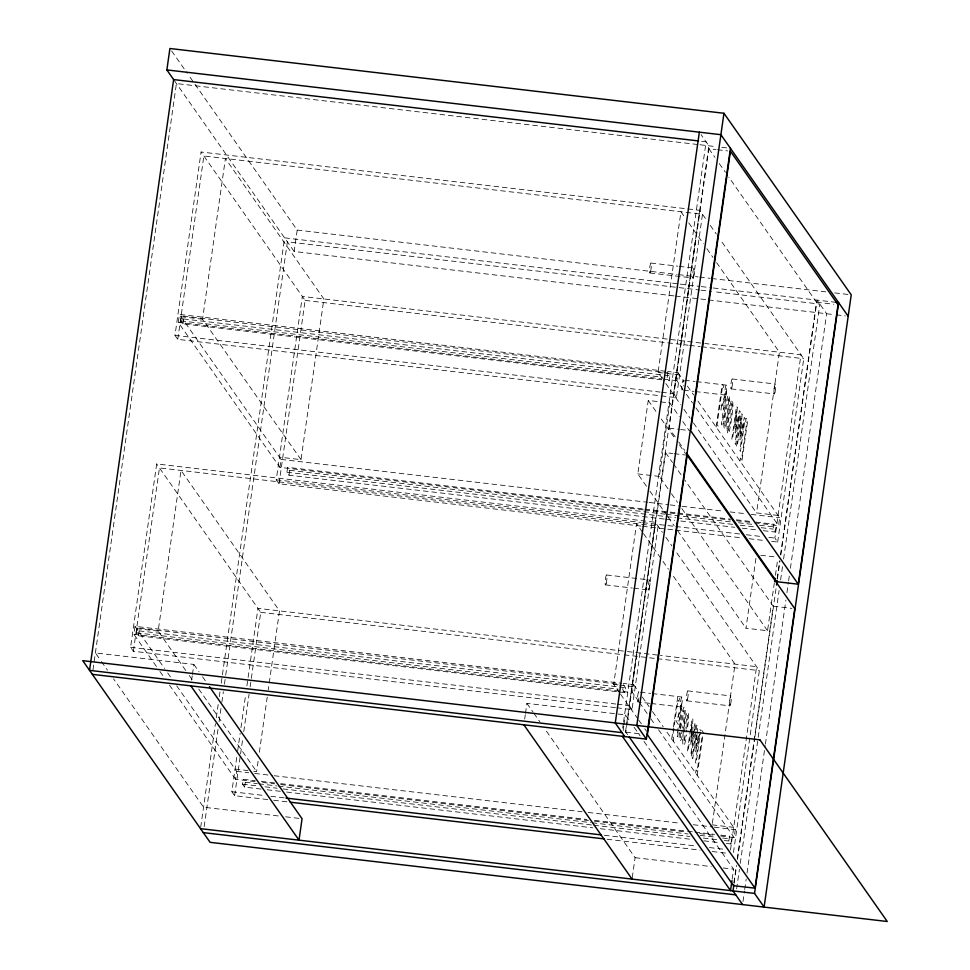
<?xml version="1.0" encoding="UTF-8"?>
<svg xmlns="http://www.w3.org/2000/svg" width="970" height="970" viewBox="0 0 970 970"><rect width="100%" height="100%" fill="white"/><g stroke="black" fill="none" stroke-linecap="round" stroke-linejoin="round"><path stroke-width="0.73" stroke-dasharray="4.85 3.64" d="M680.176 732.859L680.613 737.455L682.213 730.907M679.521 732.617C678.006 741.589 681.352 744.427 682.528 733.49M691.865 733.575L691.44 739.249L693.283 730.907M691.962 732.156L692.907 719.4L692.083 718.224L687.427 750.986L687.985 751.786L690.519 733.963M697.066 734.739L696.23 746.088L699.309 732.18M697.175 733.32L697.697 726.239L696.884 725.063L696.036 731.016M691.44 731.016L690.81 744.96L694.714 727.427L694.29 730.398M691.561 729.525L691.998 723.559L690.737 732.471M696.46 734.872L695.599 751.786L699.503 734.266L695.49 762.493L696.096 763.354L700.546 732.083M679.97 728.337C683.741 694.18 687.645 705.748 683.098 730.046M683.656 730.798C681.449 740.922 683.341 756.467 686.493 734.896M687.645 726.772C690.531 707.603 686.19 706.778 684.202 726.724M686.687 728.458L687.839 718.079L687.306 715.242L684.032 733.393L684.008 742.293L686.481 729.925M680.637 728.543L683.911 710.392L684.347 714.866L682.65 727.997M92.975 669.846L176.419 83.553L698.376 144.578M615.489 707.627L133.375 651.27L130.586 647.293L156.679 463.939L655.32 522.236L662.425 532.36M177.765 339.342L203.87 155.988L702.498 214.285L676.393 397.639L177.765 339.342L174.988 335.365L201.081 152.011L699.71 210.308L706.815 220.445M156.461 666.523L133.872 634.307L135.012 626.341L621.624 683.232M643.389 509.868L279.93 467.37L178.274 322.379L179.401 314.425L666.014 371.316M133.375 651.27L159.468 467.904L658.096 526.201L632.003 709.567L616.981 707.809M624.801 692.628L622.74 689.67L623.431 684.771L625.504 687.73L624.801 692.628L138.492 635.774L136.418 632.816L137.109 627.917L618.933 684.25M661.698 379.828L182.881 323.847L180.808 320.888L181.511 315.99L667.821 372.856L669.894 375.802L669.203 380.701L663.189 379.997M138.492 635.774L139.183 630.876L137.109 627.917M182.881 323.847L183.572 318.948L181.511 315.99M185.791 670.561L158.146 631.13L181.014 470.426L279.493 610.882L268.266 689.743M301.015 459.659L202.536 319.215L225.416 158.498L323.883 298.954L301.015 459.659L279.469 457.149M191.636 680.14L192.254 675.86M192.448 674.429L193.879 664.426L95.387 652.919L100.577 660.327M200.717 827.216L215.461 723.693M216.31 717.691L218.226 704.196M219.293 696.702L220.154 690.701M221.221 683.207L284.598 237.856L678.697 283.931M204.161 826.622L218.238 727.658M219.099 721.668L221.014 708.173M221.875 702.171L223.367 691.671M224.434 684.177L225.501 676.684M225.707 675.181L287.387 241.833L699.54 290.018M674.017 295.898L294.152 251.485L297.196 230.06L188.095 74.435M267.671 799.559L234.631 795.691L231.854 791.726L236.935 755.945M237.614 751.216L240.16 733.356M240.972 727.621L245.665 694.665M246.913 685.887L257.947 608.36L625.905 651.379M640.988 526.092L279.033 483.775L276.244 479.798L302.337 296.444L703.347 343.319M255.061 781.577L235.528 779.298L236.668 771.344L176.71 685.826M279.93 467.37L281.058 459.416L179.401 314.425M234.631 795.691L240.366 755.448M240.572 753.957L242.694 739.043M243.761 731.598L249.06 694.326M250.127 686.869L260.736 612.337L156.679 463.939M279.033 483.775L305.126 300.409L201.081 152.011M261.112 789.059L244.598 787.119L242.536 784.172L243.227 779.274L255.243 780.68M664.244 519.071L288.999 475.203L286.926 472.244L287.629 467.346L643.352 508.935M244.598 787.119L245.301 782.232L243.227 779.274M288.999 475.203L289.69 470.304L287.629 467.346M253.74 771.259L256.613 771.587L258.311 759.68M259.366 752.247L267.211 697.188M524.673 719.085L525.279 714.793M525.485 713.362L526.916 703.371L625.407 714.878L630.597 722.286M646.456 486.249L637.799 473.906L648.251 400.44L669.797 402.962L679.315 416.53M619.733 693.016L613.683 684.396L636.55 523.691L642.601 532.312M662.401 378.627L658.072 372.468L680.952 211.763L685.269 217.923M667.821 372.856L667.13 377.754L669.203 380.701M622.667 728.13L623.31 723.632M623.528 722.129L706.111 141.838L700.097 141.135M623.164 730.592L623.783 726.312M623.989 724.881L625.407 714.878M668.003 488.771L659.345 476.428L669.797 402.962M632.003 709.567L629.215 705.59L655.32 522.236M676.393 397.639L673.616 393.662L699.71 210.308M625.456 732.095L708.9 145.803L701.08 134.66M627.566 734.629L625.832 732.156L665.614 452.675L672.792 453.511M675.168 436.852L669.094 428.182L708.876 148.713L716.054 149.55M638.587 701.274L632.501 692.604L633.64 684.638L623.128 683.413M682.977 389.346L676.902 380.676L678.03 372.71L667.518 371.486M632.246 877.668L635.095 857.674L545.091 729.294M671.725 738.97L673.204 728.628M673.41 727.148L677.824 696.12L679.412 698.376L678.964 701.516L677.909 700.025L672.707 736.582L673.75 738.085L673.313 741.226M716.127 427.042L722.226 384.193L723.802 386.448L723.353 389.588L722.31 388.097L717.097 424.654L718.152 426.157L717.703 429.298M678.139 732.653L677.533 736.885L676.951 736.048L678.551 724.784L676.563 721.935L681.643 703.323L682.201 704.123L679.643 722.092L680.176 722.868L678.333 731.247M694.084 731.889L690.701 755.654L691.295 756.515L694.908 731.198M695.114 729.707L695.963 723.753L695.126 722.565L693.586 729.513M695.817 732.508L692.216 757.825L692.774 758.625L696.157 734.86M695.623 773.054L696.072 769.913L697.115 771.405L702.316 734.836M740.013 461.126L740.462 457.986L741.516 459.477L746.718 422.92L745.663 421.416L746.112 418.276L747.7 420.531L741.601 463.381M697.2 775.309L703.298 732.447L701.722 730.204M712.368 823.36L735.03 664.135L671.967 574.204M778.098 515.446L756.552 512.924L779.419 352.219L716.369 262.276M774.363 582.752L767.525 630.73L745.978 628.208L756.442 554.743M726.421 843.451L730.919 843.985L728.846 841.026L729.549 836.128L720.54 835.073M763.305 530.651L775.309 532.057L773.248 529.099L773.939 524.2L752.926 521.751M730.919 843.985L731.622 839.086L729.549 836.128M775.309 532.057L776.012 527.159L773.939 524.2M730.483 850.023L756.576 666.657L660.449 655.417M771.647 541.369L777.661 542.072L774.872 538.095L800.965 354.729L704.851 343.501M720.649 836.019L734.157 837.595L735.296 829.641L666.329 731.271M754.527 522.866L778.558 525.667L779.686 517.713L696.896 399.628M733.478 852.497L759.364 670.634L675.375 550.851M777.661 542.072L803.754 358.706L720.637 240.148M732.168 879.184L733.587 869.193L643.583 740.801M775.43 575.258L777.77 558.768M733.89 882.676L736.23 866.234M737.285 858.765L773.236 606.189L684.711 479.907M777.152 578.714L779.698 560.781M780.547 554.804L816.497 302.228L728.834 177.183M734.072 883.403L736.63 865.41M737.491 859.42L754.769 737.964M754.987 736.46L776.327 586.51M777.394 579.017L779.953 561.024M780.802 555.022L817.092 300.118L826.634 313.734L790.356 568.65M736.642 888.884L739.419 869.387M740.268 863.385L779.116 590.487M780.607 579.987L782.741 565.001M783.59 558.999L819.868 304.083L713.071 291.606M742.984 901.53L744.475 891.03M744.693 889.538L746.185 879.038M747.033 873.036L765.172 745.59M765.391 744.087L785.882 600.139M786.949 592.646L788.44 582.145M788.646 580.642L789.289 576.144M699.879 144.748L716.078 146.652M721.826 147.319L730.446 148.325M717.485 149.719L727.548 150.896M650.943 263.028L677.69 266.156M679.17 266.338L694.035 268.072M297.196 230.06L677.072 274.474M678.563 274.643L698.085 276.923M699.588 277.105L710.101 278.329M711.604 278.511L825.712 291.849M834.721 292.904L848.229 294.48M649.924 272.97L693.016 278.002M680.2 284.113L699.758 286.392M701.261 286.574L711.786 287.799M713.302 287.981L835.764 302.3M816.497 302.228L833.739 304.24M701.043 290.2L711.568 291.424M675.52 296.068L707.045 299.754M708.549 299.936L834.673 314.68M836.176 314.85L845.306 315.929M305.126 300.409L688.106 345.187M689.609 345.368L700.122 346.593M701.625 346.763L803.754 358.706M732.217 378.967L775.309 383.999M180.99 316.693L202.536 319.215M658.072 372.468L679.618 374.99M183.572 318.948L669.894 375.802M180.808 320.888L662.631 377.221M684.662 380.252L695.053 381.465M696.545 381.634L726.263 385.114M178.274 322.379L661.879 378.918M663.383 379.1L676.902 380.676M731.198 388.897L774.29 393.929M683.644 390.183L694.035 391.395M695.526 391.577L725.245 395.045M174.988 335.365L660.097 392.086M661.601 392.256L673.616 393.662M669.094 428.182L679.145 429.358M680.588 429.528L690.64 430.704M674.223 453.681L685.717 455.027M637.799 473.906L659.345 476.428M281.058 459.416L647.523 502.266M649.027 502.436L668.548 504.715M670.052 504.897L680.564 506.122M682.068 506.304L724.117 511.214M730.119 511.917L745.142 513.676M751.156 514.379L779.686 517.713M644.856 509.117L676.381 512.803M677.885 512.972L730.41 519.12M736.412 519.823L751.423 521.569M644.88 510.038L676.429 513.736M677.933 513.906L730.495 520.053M736.497 520.757L753.023 522.684M289.69 470.304L664.935 514.173M666.438 514.342L730.98 521.896M738.485 522.769L753.496 524.528M759.498 525.231L776.012 527.159M286.926 472.244L675.678 517.701M677.181 517.871L732.714 524.37M740.219 525.243L755.23 527.001M761.232 527.704L773.248 529.099M665.747 519.241L674.744 520.296M680.758 520.999L734.787 527.316M742.293 528.201L757.303 529.947M276.244 479.798L641.206 522.466M642.71 522.636L674.247 526.334M675.75 526.504L740.328 534.058M746.33 534.761L762.856 536.689M768.858 537.392L774.872 538.095M642.492 526.261L674.029 529.947M675.532 530.129L741.613 537.853M749.119 538.726L765.645 540.666M760.747 555.252L776.546 557.095M606.541 574.955L649.633 579.999M605.535 584.886L632.27 588.014M633.762 588.184L648.615 589.93M773.236 606.189L791.908 608.372M627.408 651.561L658.945 655.247M260.736 612.337L622.691 654.653M624.195 654.835L655.732 658.521M657.236 658.691L759.364 670.634M687.827 690.882L730.919 695.927M136.6 628.621L158.146 631.13M613.683 684.396L617.987 684.893M619.43 685.062L635.229 686.918M139.183 630.876L617.999 686.845M619.503 687.027L625.504 687.73M136.418 632.816L618.229 689.149M640.261 692.18L650.664 693.392M652.155 693.562L681.874 697.042M133.872 634.307L632.501 692.604M686.808 700.813L729.901 705.857M649.645 703.323L637.763 701.928A5.02 0.752 -83.3 0 1 637.545 696.702A5.02 0.752 -83.3 0 1 638.963 692.071M651.137 703.492L680.855 706.972M130.586 647.293L615.707 704.014M617.199 704.184L629.215 705.59M625.832 732.156L640.2 733.829M235.067 769.064L248.005 770.58M712.162 824.852L733.696 827.361M236.668 771.344L248.684 772.75M254.686 773.454L272.715 775.551M274.207 775.733L582.097 811.732M588.111 812.436L679.727 823.142M693.235 824.718L712.768 826.998M714.272 827.18L735.296 829.641M261.245 781.384L274.752 782.96M280.754 783.663L586.959 819.456M594.464 820.341L686.02 831.047M687.524 831.217L693.526 831.92M695.029 832.09L714.538 834.382M262.567 782.463L274.583 783.869M280.585 784.572L588.475 820.559M594.489 821.263L686.105 831.981M699.612 833.557L714.635 835.315M245.301 782.232L257.305 783.627M258.808 783.808L276.826 785.906M278.317 786.088L590.524 822.584M592.027 822.766L688.094 833.994M700.097 835.4L716.612 837.328M722.614 838.031L731.622 839.086M242.536 784.172L257.547 785.93M265.052 786.803L277.056 788.21M283.058 788.913L592.258 825.058M593.761 825.24L689.828 836.467M703.335 838.044L718.346 839.802M724.347 840.505L728.846 841.026M267.114 789.762L280.621 791.338M286.635 792.041L592.828 827.834M600.333 828.719L691.901 839.414M703.905 840.82L720.419 842.748M231.854 791.726L264.895 795.582M270.897 796.285L284.416 797.873M604.322 835.267L695.939 845.986M709.446 847.562L724.469 849.32M273.685 800.262L287.205 801.838M607.111 839.244L700.219 850.132M712.235 851.539L727.257 853.285M278.184 815.952L203.567 807.222L113.551 678.842M285.641 816.813L299.075 818.389M635.095 857.674L711.204 866.574M723.147 867.968L733.587 869.193M708.876 148.713L714.951 157.382M719.291 163.566L725.366 172.236M710.27 225.367L716.321 233.988M688.724 222.845L703.408 243.797M706.863 248.72L712.914 257.353M678.03 372.71L684.117 381.392M687.39 386.072L693.671 395.02M686.457 394.305L692.531 402.986M696.011 407.933L778.558 525.667M665.856 383.562L680.54 404.502M683.995 409.425L690.034 418.058M693.489 422.981L756.552 512.924M682.783 421.477L688.845 430.11M678.648 441.811L684.723 450.468M648.251 400.44L656.908 412.783M661.237 418.955L675.084 438.707M679.412 444.878L685.475 453.524M665.614 452.675L672.549 462.581M673.422 463.818L681.231 474.961M671.458 493.706L677.521 502.351M681.849 508.522L767.525 630.73M649.912 491.184L667.227 515.87M668.087 517.107L674.15 525.752M677.606 530.687L745.978 628.208M665.881 537.295L671.919 545.916M643.462 533.536L668.512 569.269M699.916 729.404L700.752 730.592M633.64 684.638L638.854 692.071M642.322 697.03L649.051 706.621M652.507 711.556L663.177 726.772M639.46 702.51L647.269 713.665M650.749 718.624L655.089 724.82M658.569 729.779L734.157 837.595M171.641 50.973L187.234 73.199M620.594 694.253L637.872 718.891M638.733 720.128L641.328 723.814M644.783 728.749L646.505 731.21M634.065 727.221L640.115 735.866M174.321 80.571L294.152 251.485M526.916 703.371L532.966 712.004M533.839 713.241L539.89 721.886M193.879 664.426L199.068 671.834M202.536 676.781L206.852 682.953M189.247 675.484L192.703 680.419M198.741 689.039L256.613 771.587M135.012 626.341L164.548 668.476M167.701 672.974L171.496 678.394M159.941 671.482L163.421 676.442M169.495 685.111L235.528 779.298M101.438 661.552L107.5 670.197M682.625 389.152A5.02 0.752 -83.3 0 1 681.764 386.703A5.02 0.752 -83.3 0 1 683.171 380.07A5.02 0.752 -83.3 0 1 683.304 385.951M638.903 697.879A5.02 0.752 -83.3 0 1 638.224 701.067M728.846 400.04L726.615 418.979L725.002 425.527L725.026 416.627L728.3 398.464L728.846 400.04M732.253 404.878L730.01 423.829L728.397 430.377L728.421 421.465L731.695 403.314L732.253 404.878M723.729 423.284C724.675 443.957 729.876 402.501 729.573 400.755C728.64 379.961 723.414 421.538 723.729 423.284M727.124 428.122C728.07 448.795 733.271 407.339 732.968 405.605C732.035 384.811 726.809 426.376 727.124 428.122M737.297 407.473L735.83 427.321L739.516 410.637L740.352 411.826L735.696 444.587L735.09 443.726L739.104 415.499L735.199 433.032L736.4 411.632L732.374 439.859L731.816 439.058L736.485 406.309L737.297 407.473M742.098 414.311L740.631 434.16L744.317 417.476L745.154 418.664L740.486 451.426L739.88 450.565L743.905 422.338L739.989 439.871L741.189 418.47L737.176 446.697L736.606 445.897L741.274 413.135L742.098 414.311M721.607 405.387L720.952 410.007L722.953 412.856L721.353 424.12L721.935 424.957L724.566 410.94L724.032 410.177L726.591 392.195L726.033 391.407L721.607 405.387M680.879 708.464L679.061 721.268L677.533 719.097L680.879 708.464M725.269 396.536L723.45 409.34L721.922 407.17L725.269 396.536M775.006 392.195A5.02 0.752 -83.3 0 0 775.503 384.071A5.02 0.752 -83.3 0 0 773.902 390.631A5.02 0.752 -83.3 0 0 775.006 392.195M731.913 387.163A5.02 0.752 -83.3 0 0 732.411 379.027A5.02 0.752 -83.3 0 0 730.81 385.587A5.02 0.752 -83.3 0 0 731.913 387.163M725.96 393.311A5.02 0.752 -83.3 0 0 726.445 385.187A5.02 0.752 -83.3 0 0 724.857 391.747A5.02 0.752 -83.3 0 0 725.96 393.311M693.72 276.268A5.02 0.752 -83.3 0 0 694.217 268.144A5.02 0.752 -83.3 0 0 692.628 274.704A5.02 0.752 -83.3 0 0 693.72 276.268M650.64 271.236A5.02 0.752 -83.3 0 0 651.125 263.1A5.02 0.752 -83.3 0 0 649.536 269.66A5.02 0.752 -83.3 0 0 650.64 271.236M730.616 704.123A5.02 0.752 -83.3 0 0 731.101 695.987A5.02 0.752 -83.3 0 0 729.513 702.547A5.02 0.752 -83.3 0 0 730.616 704.123M687.524 699.091A5.02 0.752 -83.3 0 0 688.009 690.955A5.02 0.752 -83.3 0 0 686.42 697.515A5.02 0.752 -83.3 0 0 687.524 699.091M681.558 705.238A5.02 0.752 -83.3 0 0 682.055 697.103A5.02 0.752 -83.3 0 0 680.455 703.662A5.02 0.752 -83.3 0 0 681.558 705.238M649.33 588.196A5.02 0.752 -83.3 0 0 649.827 580.06A5.02 0.752 -83.3 0 0 648.227 586.62A5.02 0.752 -83.3 0 0 649.33 588.196M606.238 583.164A5.02 0.752 -83.3 0 0 606.735 575.028A5.02 0.752 -83.3 0 0 605.134 581.588A5.02 0.752 -83.3 0 0 606.238 583.164"/><path stroke-width="1.45" d="M173.788 79.807L166.864 69.925L169.908 48.5L723.947 113.272L851.236 294.831L764.105 907.047L754.551 893.418L838.626 302.628L835.764 302.3M699.346 132.187L615.271 722.977L624.813 736.594M723.947 113.272L636.817 725.487L646.36 739.116L92.332 674.344M646.36 739.116L730.446 148.325M731.962 880.614L730.543 890.618L622.352 736.315M774.569 581.248L774.994 578.253M733.853 884.907L733.005 890.909L742.559 904.525M776.534 585.019L777.176 580.521M755.012 888.18L794.782 608.711L687.16 455.197L647.378 734.678L755.012 888.18L733.465 885.671L629.312 737.103M798.274 584.219L838.044 304.738L730.422 151.235L690.64 430.704L798.274 584.219L776.727 581.697L686.457 452.954M166.864 69.925L720.892 134.697L848.18 316.256M698.594 140.953L173.63 79.576L89.543 670.367L622.037 732.629M285.92 798.043L601.315 834.915M290.2 802.19L604.104 838.892M200.511 828.647L754.551 893.418M203.3 832.624L735.793 894.873M523.861 724.796L632.052 879.099M209.459 686.651L302.058 818.741L299.015 840.165L190.823 685.863M759.886 739.831L82.741 660.655L210.114 842.336L887.259 921.5L759.886 739.831"/></g></svg>
